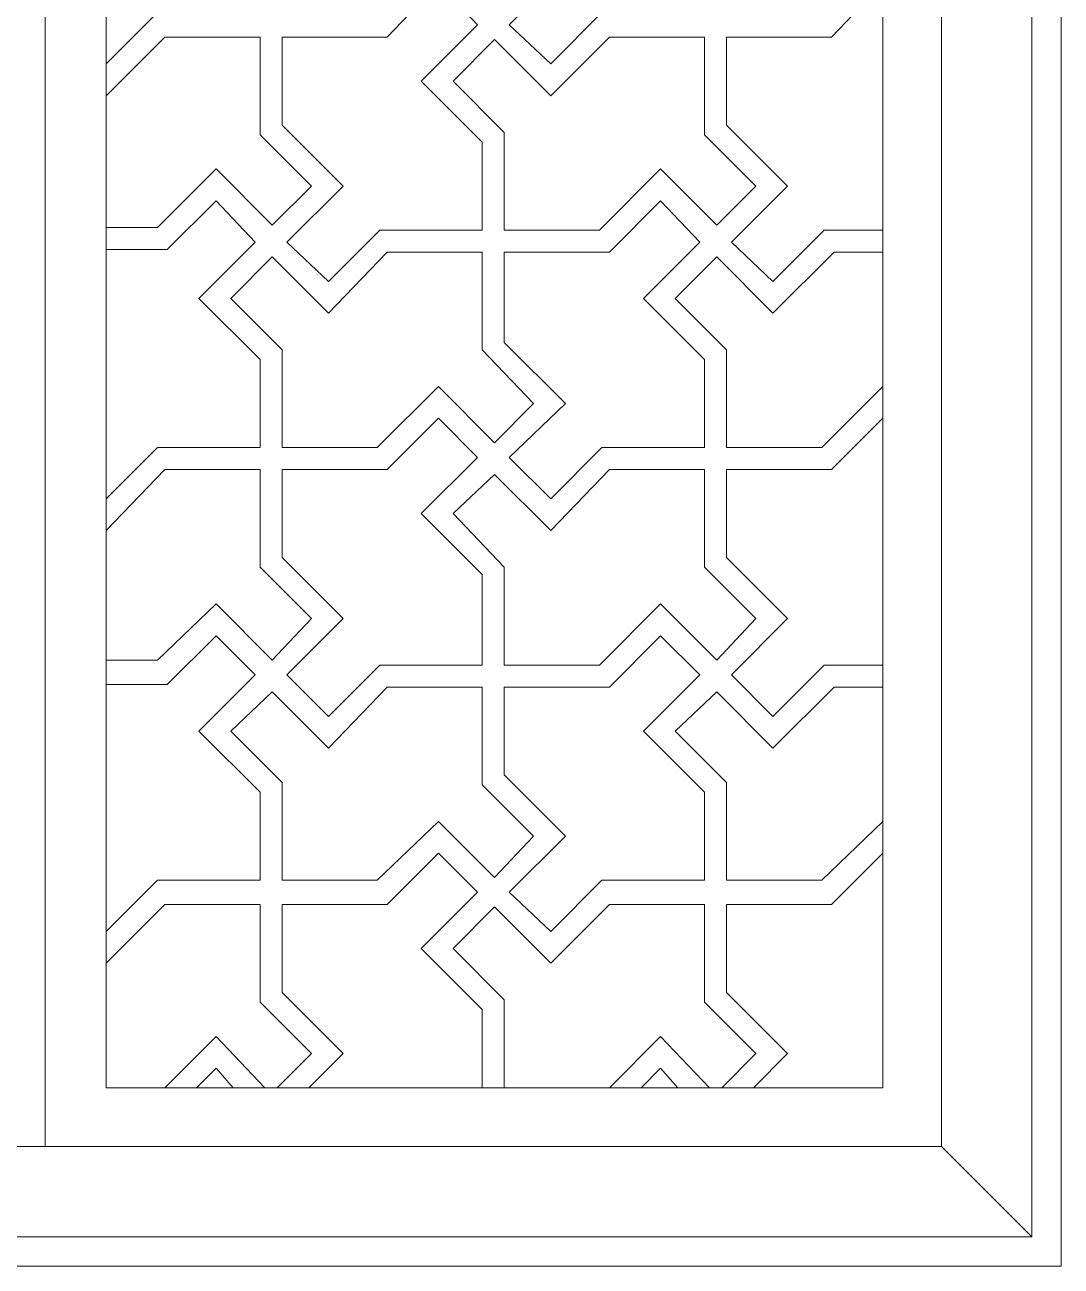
# Model space of a CAD drawing. Header units: centimetres. Extents: x -7.3 to 12.2, y -11.6 to 12.2.
# Drawn here: x 2.27 to 12.2, y -11.56 to 0.33 of the extents above; entities that cross this region are included whole.
import ezdxf

# ---------------------------------------------------------------- set-up
doc = ezdxf.new("R2010")
doc.units = ezdxf.units.CM
doc.header["$MEASUREMENT"] = 0
doc.layers.add('layer 1', color=7, linetype='Continuous')

msp = doc.modelspace()

# ---------------------------------------------------------------- linework, layer by layer
at = {"layer": 'layer 1', "color": 250, "lineweight": 0}
for points, knots in [([(-7.27422, 12.21956), (-7.27422, 12.21956), (12.20166, 12.21956), (12.20166, 12.21956), (12.20166, 12.21956), (12.20166, 12.21956), (12.20166, -11.56361), (12.20166, -11.56361), (12.20166, -11.56361), (12.20166, -11.56361), (-7.27422, -11.56361), (-7.27422, -11.56361), (-7.27422, -11.56361), (-7.27422, -11.56361), (-7.27422, 12.21956), (-7.27422, 12.21956)], [0, 0, 0, 0, 0.25, 0.25, 0.25, 0.25, 0.5, 0.5, 0.5, 0.5, 0.75, 0.75, 0.75, 0.75, 1, 1, 1, 1]), ([(-6.99327, 11.9386), (-6.99327, 11.9386), (11.92071, 11.9386), (11.92071, 11.9386), (11.92071, 11.9386), (11.92071, 11.9386), (11.92071, -11.28266), (11.92071, -11.28266), (11.92071, -11.28266), (11.92071, -11.28266), (-6.99327, -11.28266), (-6.99327, -11.28266), (-6.99327, -11.28266), (-6.99327, -11.28266), (-6.99327, 11.9386), (-6.99327, 11.9386)], [0, 0, 0, 0, 0.25, 0.25, 0.25, 0.25, 0.5, 0.5, 0.5, 0.5, 0.75, 0.75, 0.75, 0.75, 1, 1, 1, 1]), ([(-6.12724, 11.07257), (-6.12724, 11.07257), (11.05468, 11.07257), (11.05468, 11.07257), (11.05468, 11.07257), (11.05468, 11.07257), (11.05468, -10.41663), (11.05468, -10.41663), (11.05468, -10.41663), (11.05468, -10.41663), (-6.12724, -10.41663), (-6.12724, -10.41663), (-6.12724, -10.41663), (-6.12724, -10.41663), (-6.12724, 11.07257), (-6.12724, 11.07257)], [0, 0, 0, 0, 0.25, 0.25, 0.25, 0.25, 0.5, 0.5, 0.5, 0.5, 0.75, 0.75, 0.75, 0.75, 1, 1, 1, 1]), ([(3.04894, -9.85472), (3.04894, -9.85472), (3.04894, 10.51066), (3.04894, 10.51066), (3.04894, 10.51066), (3.04894, 10.51066), (10.49307, 10.51066), (10.49307, 10.51066), (10.49307, 10.51066), (10.49307, 10.51066), (10.49307, -9.85472), (10.49307, -9.85472), (10.49307, -9.85472), (10.49307, -9.85472), (3.04894, -9.85472), (3.04894, -9.85472)], [0, 0, 0, 0, 0.25, 0.25, 0.25, 0.25, 0.5, 0.5, 0.5, 0.5, 0.75, 0.75, 0.75, 0.75, 1, 1, 1, 1]), ([(3.04894, 2.31752), (3.04894, 2.31752), (3.63432, 2.31752), (3.63432, 2.31752), (3.63432, 2.31752), (3.63432, 2.31752), (4.10238, 2.78588), (4.10238, 2.78588), (4.10238, 2.78588), (4.10238, 2.78588), (4.47688, 2.41138), (4.47688, 2.41138), (4.47688, 2.41138), (4.47688, 2.41138), (3.93844, 1.87293), (3.93844, 1.87293), (3.93844, 1.87293), (3.93844, 1.87293), (4.52381, 1.28755), (4.52381, 1.28755), (4.52381, 1.28755), (4.52381, 1.28755), (4.52381, 0.44499), (4.52381, 0.44499), (4.52381, 0.44499), (4.52381, 0.44499), (3.54046, 0.44499), (3.54046, 0.44499), (3.54046, 0.44499), (3.54046, 0.44499), (3.04894, -0.04653), (3.04894, -0.04653)], [0, 0, 0, 0, 0.125, 0.125, 0.125, 0.125, 0.25, 0.25, 0.25, 0.25, 0.375, 0.375, 0.375, 0.375, 0.5, 0.5, 0.5, 0.5, 0.625, 0.625, 0.625, 0.625, 0.75, 0.75, 0.75, 0.75, 0.875, 0.875, 0.875, 0.875, 1, 1, 1, 1]), ([(6.86471, 2.29436), (6.86471, 2.29436), (6.86471, 1.45149), (6.86471, 1.45149), (6.86471, 1.45149), (6.86471, 1.45149), (7.44978, 0.86642), (7.44978, 0.86642), (7.44978, 0.86642), (7.44978, 0.86642), (6.91133, 0.32797), (6.91133, 0.32797), (6.91133, 0.32797), (6.91133, 0.32797), (7.3093, -0.04653), (7.3093, -0.04653), (7.3093, -0.04653), (7.3093, -0.04653), (7.80082, 0.44499), (7.80082, 0.44499), (7.80082, 0.44499), (7.80082, 0.44499), (8.78417, 0.44499), (8.78417, 0.44499), (8.78417, 0.44499), (8.78417, 0.44499), (8.78417, 1.28755), (8.78417, 1.28755), (8.78417, 1.28755), (8.78417, 1.28755), (8.19879, 1.87293), (8.19879, 1.87293), (8.19879, 1.87293), (8.19879, 1.87293), (8.73724, 2.41138), (8.73724, 2.41138), (8.73724, 2.41138), (8.73724, 2.41138), (8.36274, 2.78588), (8.36274, 2.78588), (8.36274, 2.78588), (8.36274, 2.78588), (7.87121, 2.29436), (7.87121, 2.29436), (7.87121, 2.29436), (7.87121, 2.29436), (6.86471, 2.29436), (6.86471, 2.29436)], [0, 0, 0, 0, 0.08333333, 0.08333333, 0.08333333, 0.08333333, 0.16666667, 0.16666667, 0.16666667, 0.16666667, 0.25, 0.25, 0.25, 0.25, 0.33333333, 0.33333333, 0.33333333, 0.33333333, 0.41666667, 0.41666667, 0.41666667, 0.41666667, 0.5, 0.5, 0.5, 0.5, 0.58333333, 0.58333333, 0.58333333, 0.58333333, 0.66666667, 0.66666667, 0.66666667, 0.66666667, 0.75, 0.75, 0.75, 0.75, 0.83333333, 0.83333333, 0.83333333, 0.83333333, 0.91666667, 0.91666667, 0.91666667, 0.91666667, 1, 1, 1, 1]), ([(4.73438, -0.63191), (4.73438, -0.63191), (5.31975, -1.21698), (5.31975, -1.21698), (5.31975, -1.21698), (5.31975, -1.21698), (4.7813, -1.75543), (4.7813, -1.75543), (4.7813, -1.75543), (4.7813, -1.75543), (5.17927, -2.12994), (5.17927, -2.12994), (5.17927, -2.12994), (5.17927, -2.12994), (5.67079, -1.63842), (5.67079, -1.63842), (5.67079, -1.63842), (5.67079, -1.63842), (6.65384, -1.63842), (6.65384, -1.63842), (6.65384, -1.63842), (6.65384, -1.63842), (6.65384, -0.79555), (6.65384, -0.79555), (6.65384, -0.79555), (6.65384, -0.79555), (6.06877, -0.21048), (6.06877, -0.21048), (6.06877, -0.21048), (6.06877, -0.21048), (6.60721, 0.32797), (6.60721, 0.32797), (6.60721, 0.32797), (6.60721, 0.32797), (6.23271, 0.72594), (6.23271, 0.72594), (6.23271, 0.72594), (6.23271, 0.72594), (5.74088, 0.21096), (5.74088, 0.21096), (5.74088, 0.21096), (5.74088, 0.21096), (4.73438, 0.21096), (4.73438, 0.21096), (4.73438, 0.21096), (4.73438, 0.21096), (4.73438, -0.63191), (4.73438, -0.63191)], [0, 0, 0, 0, 0.08333333, 0.08333333, 0.08333333, 0.08333333, 0.16666667, 0.16666667, 0.16666667, 0.16666667, 0.25, 0.25, 0.25, 0.25, 0.33333333, 0.33333333, 0.33333333, 0.33333333, 0.41666667, 0.41666667, 0.41666667, 0.41666667, 0.5, 0.5, 0.5, 0.5, 0.58333333, 0.58333333, 0.58333333, 0.58333333, 0.66666667, 0.66666667, 0.66666667, 0.66666667, 0.75, 0.75, 0.75, 0.75, 0.83333333, 0.83333333, 0.83333333, 0.83333333, 0.91666667, 0.91666667, 0.91666667, 0.91666667, 1, 1, 1, 1]), ([(10.49307, 0.72594), (10.49307, 0.72594), (10.00124, 0.21096), (10.00124, 0.21096), (10.00124, 0.21096), (10.00124, 0.21096), (8.99474, 0.21096), (8.99474, 0.21096), (8.99474, 0.21096), (8.99474, 0.21096), (8.99474, -0.63191), (8.99474, -0.63191), (8.99474, -0.63191), (8.99474, -0.63191), (9.58011, -1.21698), (9.58011, -1.21698), (9.58011, -1.21698), (9.58011, -1.21698), (9.04166, -1.75543), (9.04166, -1.75543), (9.04166, -1.75543), (9.04166, -1.75543), (9.43963, -2.12994), (9.43963, -2.12994), (9.43963, -2.12994), (9.43963, -2.12994), (9.93115, -1.63842), (9.93115, -1.63842), (9.93115, -1.63842), (9.93115, -1.63842), (10.49307, -1.63842), (10.49307, -1.63842)], [0, 0, 0, 0, 0.125, 0.125, 0.125, 0.125, 0.25, 0.25, 0.25, 0.25, 0.375, 0.375, 0.375, 0.375, 0.5, 0.5, 0.5, 0.5, 0.625, 0.625, 0.625, 0.625, 0.75, 0.75, 0.75, 0.75, 0.875, 0.875, 0.875, 0.875, 1, 1, 1, 1]), ([(3.04894, -0.35095), (3.04894, -0.35095), (3.61085, 0.21096), (3.61085, 0.21096), (3.61085, 0.21096), (3.61085, 0.21096), (4.52381, 0.21096), (4.52381, 0.21096), (4.52381, 0.21096), (4.52381, 0.21096), (4.52381, -0.72546), (4.52381, -0.72546), (4.52381, -0.72546), (4.52381, -0.72546), (5.01533, -1.21698), (5.01533, -1.21698), (5.01533, -1.21698), (5.01533, -1.21698), (4.64082, -1.59149), (4.64082, -1.59149), (4.64082, -1.59149), (4.64082, -1.59149), (4.10238, -1.05304), (4.10238, -1.05304), (4.10238, -1.05304), (4.10238, -1.05304), (3.54046, -1.61495), (3.54046, -1.61495), (3.54046, -1.61495), (3.54046, -1.61495), (3.04894, -1.61495), (3.04894, -1.61495)], [0, 0, 0, 0, 0.125, 0.125, 0.125, 0.125, 0.25, 0.25, 0.25, 0.25, 0.375, 0.375, 0.375, 0.375, 0.5, 0.5, 0.5, 0.5, 0.625, 0.625, 0.625, 0.625, 0.75, 0.75, 0.75, 0.75, 0.875, 0.875, 0.875, 0.875, 1, 1, 1, 1]), ([(8.78417, 0.21096), (8.78417, 0.21096), (7.87121, 0.21096), (7.87121, 0.21096), (7.87121, 0.21096), (7.87121, 0.21096), (7.3093, -0.35095), (7.3093, -0.35095), (7.3093, -0.35095), (7.3093, -0.35095), (6.77085, 0.18749), (6.77085, 0.18749), (6.77085, 0.18749), (6.77085, 0.18749), (6.37288, -0.21048), (6.37288, -0.21048), (6.37288, -0.21048), (6.37288, -0.21048), (6.86471, -0.702), (6.86471, -0.702), (6.86471, -0.702), (6.86471, -0.702), (6.86471, -1.63842), (6.86471, -1.63842), (6.86471, -1.63842), (6.86471, -1.63842), (7.77766, -1.63842), (7.77766, -1.63842), (7.77766, -1.63842), (7.77766, -1.63842), (8.36274, -1.05304), (8.36274, -1.05304), (8.36274, -1.05304), (8.36274, -1.05304), (8.90118, -1.59149), (8.90118, -1.59149), (8.90118, -1.59149), (8.90118, -1.59149), (9.27569, -1.21698), (9.27569, -1.21698), (9.27569, -1.21698), (9.27569, -1.21698), (8.78417, -0.72546), (8.78417, -0.72546), (8.78417, -0.72546), (8.78417, -0.72546), (8.78417, 0.21096), (8.78417, 0.21096)], [0, 0, 0, 0, 0.08333333, 0.08333333, 0.08333333, 0.08333333, 0.16666667, 0.16666667, 0.16666667, 0.16666667, 0.25, 0.25, 0.25, 0.25, 0.33333333, 0.33333333, 0.33333333, 0.33333333, 0.41666667, 0.41666667, 0.41666667, 0.41666667, 0.5, 0.5, 0.5, 0.5, 0.58333333, 0.58333333, 0.58333333, 0.58333333, 0.66666667, 0.66666667, 0.66666667, 0.66666667, 0.75, 0.75, 0.75, 0.75, 0.83333333, 0.83333333, 0.83333333, 0.83333333, 0.91666667, 0.91666667, 0.91666667, 0.91666667, 1, 1, 1, 1]), ([(3.04894, -1.82552), (3.04894, -1.82552), (3.63432, -1.82552), (3.63432, -1.82552), (3.63432, -1.82552), (3.63432, -1.82552), (4.10238, -1.35746), (4.10238, -1.35746), (4.10238, -1.35746), (4.10238, -1.35746), (4.47688, -1.75543), (4.47688, -1.75543), (4.47688, -1.75543), (4.47688, -1.75543), (3.93844, -2.29388), (3.93844, -2.29388), (3.93844, -2.29388), (3.93844, -2.29388), (4.52381, -2.87895), (4.52381, -2.87895), (4.52381, -2.87895), (4.52381, -2.87895), (4.52381, -3.72182), (4.52381, -3.72182), (4.52381, -3.72182), (4.52381, -3.72182), (3.54046, -3.72182), (3.54046, -3.72182), (3.54046, -3.72182), (3.54046, -3.72182), (3.04894, -4.21334), (3.04894, -4.21334)], [0, 0, 0, 0, 0.125, 0.125, 0.125, 0.125, 0.25, 0.25, 0.25, 0.25, 0.375, 0.375, 0.375, 0.375, 0.5, 0.5, 0.5, 0.5, 0.625, 0.625, 0.625, 0.625, 0.75, 0.75, 0.75, 0.75, 0.875, 0.875, 0.875, 0.875, 1, 1, 1, 1]), ([(6.86471, -1.84898), (6.86471, -1.84898), (6.86471, -2.71531), (6.86471, -2.71531), (6.86471, -2.71531), (6.86471, -2.71531), (7.44978, -3.30039), (7.44978, -3.30039), (7.44978, -3.30039), (7.44978, -3.30039), (6.91133, -3.81537), (6.91133, -3.81537), (6.91133, -3.81537), (6.91133, -3.81537), (7.3093, -4.21334), (7.3093, -4.21334), (7.3093, -4.21334), (7.3093, -4.21334), (7.80082, -3.72182), (7.80082, -3.72182), (7.80082, -3.72182), (7.80082, -3.72182), (8.78417, -3.72182), (8.78417, -3.72182), (8.78417, -3.72182), (8.78417, -3.72182), (8.78417, -2.87895), (8.78417, -2.87895), (8.78417, -2.87895), (8.78417, -2.87895), (8.19879, -2.29388), (8.19879, -2.29388), (8.19879, -2.29388), (8.19879, -2.29388), (8.73724, -1.75543), (8.73724, -1.75543), (8.73724, -1.75543), (8.73724, -1.75543), (8.36274, -1.35746), (8.36274, -1.35746), (8.36274, -1.35746), (8.36274, -1.35746), (7.87121, -1.84898), (7.87121, -1.84898), (7.87121, -1.84898), (7.87121, -1.84898), (6.86471, -1.84898), (6.86471, -1.84898)], [0, 0, 0, 0, 0.08333333, 0.08333333, 0.08333333, 0.08333333, 0.16666667, 0.16666667, 0.16666667, 0.16666667, 0.25, 0.25, 0.25, 0.25, 0.33333333, 0.33333333, 0.33333333, 0.33333333, 0.41666667, 0.41666667, 0.41666667, 0.41666667, 0.5, 0.5, 0.5, 0.5, 0.58333333, 0.58333333, 0.58333333, 0.58333333, 0.66666667, 0.66666667, 0.66666667, 0.66666667, 0.75, 0.75, 0.75, 0.75, 0.83333333, 0.83333333, 0.83333333, 0.83333333, 0.91666667, 0.91666667, 0.91666667, 0.91666667, 1, 1, 1, 1]), ([(5.17927, -2.43436), (5.17927, -2.43436), (4.64082, -1.89591), (4.64082, -1.89591), (4.64082, -1.89591), (4.64082, -1.89591), (4.24285, -2.29388), (4.24285, -2.29388), (4.24285, -2.29388), (4.24285, -2.29388), (4.73438, -2.7854), (4.73438, -2.7854), (4.73438, -2.7854), (4.73438, -2.7854), (4.73438, -3.72182), (4.73438, -3.72182), (4.73438, -3.72182), (4.73438, -3.72182), (5.64733, -3.72182), (5.64733, -3.72182), (5.64733, -3.72182), (5.64733, -3.72182), (6.23271, -3.13645), (6.23271, -3.13645), (6.23271, -3.13645), (6.23271, -3.13645), (6.77085, -3.67489), (6.77085, -3.67489), (6.77085, -3.67489), (6.77085, -3.67489), (7.14536, -3.30039), (7.14536, -3.30039), (7.14536, -3.30039), (7.14536, -3.30039), (6.65384, -2.7854), (6.65384, -2.7854), (6.65384, -2.7854), (6.65384, -2.7854), (6.65384, -1.84898), (6.65384, -1.84898), (6.65384, -1.84898), (6.65384, -1.84898), (5.74088, -1.84898), (5.74088, -1.84898), (5.74088, -1.84898), (5.74088, -1.84898), (5.17927, -2.43436), (5.17927, -2.43436)], [0, 0, 0, 0, 0.08333333, 0.08333333, 0.08333333, 0.08333333, 0.16666667, 0.16666667, 0.16666667, 0.16666667, 0.25, 0.25, 0.25, 0.25, 0.33333333, 0.33333333, 0.33333333, 0.33333333, 0.41666667, 0.41666667, 0.41666667, 0.41666667, 0.5, 0.5, 0.5, 0.5, 0.58333333, 0.58333333, 0.58333333, 0.58333333, 0.66666667, 0.66666667, 0.66666667, 0.66666667, 0.75, 0.75, 0.75, 0.75, 0.83333333, 0.83333333, 0.83333333, 0.83333333, 0.91666667, 0.91666667, 0.91666667, 0.91666667, 1, 1, 1, 1]), ([(10.49307, -1.84898), (10.49307, -1.84898), (10.02471, -1.84898), (10.02471, -1.84898), (10.02471, -1.84898), (10.02471, -1.84898), (9.43963, -2.43436), (9.43963, -2.43436), (9.43963, -2.43436), (9.43963, -2.43436), (8.90118, -1.89591), (8.90118, -1.89591), (8.90118, -1.89591), (8.90118, -1.89591), (8.50321, -2.29388), (8.50321, -2.29388), (8.50321, -2.29388), (8.50321, -2.29388), (8.99474, -2.7854), (8.99474, -2.7854), (8.99474, -2.7854), (8.99474, -2.7854), (8.99474, -3.72182), (8.99474, -3.72182), (8.99474, -3.72182), (8.99474, -3.72182), (9.90769, -3.72182), (9.90769, -3.72182), (9.90769, -3.72182), (9.90769, -3.72182), (10.49307, -3.13645), (10.49307, -3.13645)], [0, 0, 0, 0, 0.125, 0.125, 0.125, 0.125, 0.25, 0.25, 0.25, 0.25, 0.375, 0.375, 0.375, 0.375, 0.5, 0.5, 0.5, 0.5, 0.625, 0.625, 0.625, 0.625, 0.75, 0.75, 0.75, 0.75, 0.875, 0.875, 0.875, 0.875, 1, 1, 1, 1]), ([(4.73438, -4.77525), (4.73438, -4.77525), (5.31975, -5.36033), (5.31975, -5.36033), (5.31975, -5.36033), (5.31975, -5.36033), (4.7813, -5.89878), (4.7813, -5.89878), (4.7813, -5.89878), (4.7813, -5.89878), (5.17927, -6.29675), (5.17927, -6.29675), (5.17927, -6.29675), (5.17927, -6.29675), (5.67079, -5.80522), (5.67079, -5.80522), (5.67079, -5.80522), (5.67079, -5.80522), (6.65384, -5.80522), (6.65384, -5.80522), (6.65384, -5.80522), (6.65384, -5.80522), (6.65384, -4.93889), (6.65384, -4.93889), (6.65384, -4.93889), (6.65384, -4.93889), (6.06877, -4.35382), (6.06877, -4.35382), (6.06877, -4.35382), (6.06877, -4.35382), (6.60721, -3.81537), (6.60721, -3.81537), (6.60721, -3.81537), (6.60721, -3.81537), (6.23271, -3.44086), (6.23271, -3.44086), (6.23271, -3.44086), (6.23271, -3.44086), (5.74088, -3.93239), (5.74088, -3.93239), (5.74088, -3.93239), (5.74088, -3.93239), (4.73438, -3.93239), (4.73438, -3.93239), (4.73438, -3.93239), (4.73438, -3.93239), (4.73438, -4.77525), (4.73438, -4.77525)], [0, 0, 0, 0, 0.08333333, 0.08333333, 0.08333333, 0.08333333, 0.16666667, 0.16666667, 0.16666667, 0.16666667, 0.25, 0.25, 0.25, 0.25, 0.33333333, 0.33333333, 0.33333333, 0.33333333, 0.41666667, 0.41666667, 0.41666667, 0.41666667, 0.5, 0.5, 0.5, 0.5, 0.58333333, 0.58333333, 0.58333333, 0.58333333, 0.66666667, 0.66666667, 0.66666667, 0.66666667, 0.75, 0.75, 0.75, 0.75, 0.83333333, 0.83333333, 0.83333333, 0.83333333, 0.91666667, 0.91666667, 0.91666667, 0.91666667, 1, 1, 1, 1]), ([(10.49307, -3.44086), (10.49307, -3.44086), (10.00124, -3.93239), (10.00124, -3.93239), (10.00124, -3.93239), (10.00124, -3.93239), (8.99474, -3.93239), (8.99474, -3.93239), (8.99474, -3.93239), (8.99474, -3.93239), (8.99474, -4.77525), (8.99474, -4.77525), (8.99474, -4.77525), (8.99474, -4.77525), (9.58011, -5.36033), (9.58011, -5.36033), (9.58011, -5.36033), (9.58011, -5.36033), (9.04166, -5.89878), (9.04166, -5.89878), (9.04166, -5.89878), (9.04166, -5.89878), (9.43963, -6.29675), (9.43963, -6.29675), (9.43963, -6.29675), (9.43963, -6.29675), (9.93115, -5.80522), (9.93115, -5.80522), (9.93115, -5.80522), (9.93115, -5.80522), (10.49307, -5.80522), (10.49307, -5.80522)], [0, 0, 0, 0, 0.125, 0.125, 0.125, 0.125, 0.25, 0.25, 0.25, 0.25, 0.375, 0.375, 0.375, 0.375, 0.5, 0.5, 0.5, 0.5, 0.625, 0.625, 0.625, 0.625, 0.75, 0.75, 0.75, 0.75, 0.875, 0.875, 0.875, 0.875, 1, 1, 1, 1]), ([(3.04894, -4.51776), (3.04894, -4.51776), (3.61085, -3.93239), (3.61085, -3.93239), (3.61085, -3.93239), (3.61085, -3.93239), (4.52381, -3.93239), (4.52381, -3.93239), (4.52381, -3.93239), (4.52381, -3.93239), (4.52381, -4.86881), (4.52381, -4.86881), (4.52381, -4.86881), (4.52381, -4.86881), (5.01533, -5.36033), (5.01533, -5.36033), (5.01533, -5.36033), (5.01533, -5.36033), (4.64082, -5.7583), (4.64082, -5.7583), (4.64082, -5.7583), (4.64082, -5.7583), (4.10238, -5.21985), (4.10238, -5.21985), (4.10238, -5.21985), (4.10238, -5.21985), (3.54046, -5.7583), (3.54046, -5.7583), (3.54046, -5.7583), (3.54046, -5.7583), (3.04894, -5.7583), (3.04894, -5.7583)], [0, 0, 0, 0, 0.125, 0.125, 0.125, 0.125, 0.25, 0.25, 0.25, 0.25, 0.375, 0.375, 0.375, 0.375, 0.5, 0.5, 0.5, 0.5, 0.625, 0.625, 0.625, 0.625, 0.75, 0.75, 0.75, 0.75, 0.875, 0.875, 0.875, 0.875, 1, 1, 1, 1]), ([(8.78417, -3.93239), (8.78417, -3.93239), (7.87121, -3.93239), (7.87121, -3.93239), (7.87121, -3.93239), (7.87121, -3.93239), (7.3093, -4.51776), (7.3093, -4.51776), (7.3093, -4.51776), (7.3093, -4.51776), (6.77085, -3.97931), (6.77085, -3.97931), (6.77085, -3.97931), (6.77085, -3.97931), (6.37288, -4.35382), (6.37288, -4.35382), (6.37288, -4.35382), (6.37288, -4.35382), (6.86471, -4.86881), (6.86471, -4.86881), (6.86471, -4.86881), (6.86471, -4.86881), (6.86471, -5.80522), (6.86471, -5.80522), (6.86471, -5.80522), (6.86471, -5.80522), (7.77766, -5.80522), (7.77766, -5.80522), (7.77766, -5.80522), (7.77766, -5.80522), (8.36274, -5.21985), (8.36274, -5.21985), (8.36274, -5.21985), (8.36274, -5.21985), (8.90118, -5.7583), (8.90118, -5.7583), (8.90118, -5.7583), (8.90118, -5.7583), (9.27569, -5.36033), (9.27569, -5.36033), (9.27569, -5.36033), (9.27569, -5.36033), (8.78417, -4.86881), (8.78417, -4.86881), (8.78417, -4.86881), (8.78417, -4.86881), (8.78417, -3.93239), (8.78417, -3.93239)], [0, 0, 0, 0, 0.08333333, 0.08333333, 0.08333333, 0.08333333, 0.16666667, 0.16666667, 0.16666667, 0.16666667, 0.25, 0.25, 0.25, 0.25, 0.33333333, 0.33333333, 0.33333333, 0.33333333, 0.41666667, 0.41666667, 0.41666667, 0.41666667, 0.5, 0.5, 0.5, 0.5, 0.58333333, 0.58333333, 0.58333333, 0.58333333, 0.66666667, 0.66666667, 0.66666667, 0.66666667, 0.75, 0.75, 0.75, 0.75, 0.83333333, 0.83333333, 0.83333333, 0.83333333, 0.91666667, 0.91666667, 0.91666667, 0.91666667, 1, 1, 1, 1]), ([(3.04894, -5.99233), (3.04894, -5.99233), (3.63432, -5.99233), (3.63432, -5.99233), (3.63432, -5.99233), (3.63432, -5.99233), (4.10238, -5.52427), (4.10238, -5.52427), (4.10238, -5.52427), (4.10238, -5.52427), (4.47688, -5.89878), (4.47688, -5.89878), (4.47688, -5.89878), (4.47688, -5.89878), (3.93844, -6.43722), (3.93844, -6.43722), (3.93844, -6.43722), (3.93844, -6.43722), (4.52381, -7.0223), (4.52381, -7.0223), (4.52381, -7.0223), (4.52381, -7.0223), (4.52381, -7.86516), (4.52381, -7.86516), (4.52381, -7.86516), (4.52381, -7.86516), (3.54046, -7.86516), (3.54046, -7.86516), (3.54046, -7.86516), (3.54046, -7.86516), (3.04894, -8.35669), (3.04894, -8.35669)], [0, 0, 0, 0, 0.125, 0.125, 0.125, 0.125, 0.25, 0.25, 0.25, 0.25, 0.375, 0.375, 0.375, 0.375, 0.5, 0.5, 0.5, 0.5, 0.625, 0.625, 0.625, 0.625, 0.75, 0.75, 0.75, 0.75, 0.875, 0.875, 0.875, 0.875, 1, 1, 1, 1]), ([(6.86471, -6.01579), (6.86471, -6.01579), (6.86471, -6.85836), (6.86471, -6.85836), (6.86471, -6.85836), (6.86471, -6.85836), (7.44978, -7.44373), (7.44978, -7.44373), (7.44978, -7.44373), (7.44978, -7.44373), (6.91133, -7.98218), (6.91133, -7.98218), (6.91133, -7.98218), (6.91133, -7.98218), (7.3093, -8.35669), (7.3093, -8.35669), (7.3093, -8.35669), (7.3093, -8.35669), (7.80082, -7.86516), (7.80082, -7.86516), (7.80082, -7.86516), (7.80082, -7.86516), (8.78417, -7.86516), (8.78417, -7.86516), (8.78417, -7.86516), (8.78417, -7.86516), (8.78417, -7.0223), (8.78417, -7.0223), (8.78417, -7.0223), (8.78417, -7.0223), (8.19879, -6.43722), (8.19879, -6.43722), (8.19879, -6.43722), (8.19879, -6.43722), (8.73724, -5.89878), (8.73724, -5.89878), (8.73724, -5.89878), (8.73724, -5.89878), (8.36274, -5.52427), (8.36274, -5.52427), (8.36274, -5.52427), (8.36274, -5.52427), (7.87121, -6.01579), (7.87121, -6.01579), (7.87121, -6.01579), (7.87121, -6.01579), (6.86471, -6.01579), (6.86471, -6.01579)], [0, 0, 0, 0, 0.08333333, 0.08333333, 0.08333333, 0.08333333, 0.16666667, 0.16666667, 0.16666667, 0.16666667, 0.25, 0.25, 0.25, 0.25, 0.33333333, 0.33333333, 0.33333333, 0.33333333, 0.41666667, 0.41666667, 0.41666667, 0.41666667, 0.5, 0.5, 0.5, 0.5, 0.58333333, 0.58333333, 0.58333333, 0.58333333, 0.66666667, 0.66666667, 0.66666667, 0.66666667, 0.75, 0.75, 0.75, 0.75, 0.83333333, 0.83333333, 0.83333333, 0.83333333, 0.91666667, 0.91666667, 0.91666667, 0.91666667, 1, 1, 1, 1]), ([(5.17927, -6.60086), (5.17927, -6.60086), (4.64082, -6.06272), (4.64082, -6.06272), (4.64082, -6.06272), (4.64082, -6.06272), (4.24285, -6.43722), (4.24285, -6.43722), (4.24285, -6.43722), (4.24285, -6.43722), (4.73438, -6.92875), (4.73438, -6.92875), (4.73438, -6.92875), (4.73438, -6.92875), (4.73438, -7.86516), (4.73438, -7.86516), (4.73438, -7.86516), (4.73438, -7.86516), (5.64733, -7.86516), (5.64733, -7.86516), (5.64733, -7.86516), (5.64733, -7.86516), (6.23271, -7.30325), (6.23271, -7.30325), (6.23271, -7.30325), (6.23271, -7.30325), (6.77085, -7.8417), (6.77085, -7.8417), (6.77085, -7.8417), (6.77085, -7.8417), (7.14536, -7.44373), (7.14536, -7.44373), (7.14536, -7.44373), (7.14536, -7.44373), (6.65384, -6.95221), (6.65384, -6.95221), (6.65384, -6.95221), (6.65384, -6.95221), (6.65384, -6.01579), (6.65384, -6.01579), (6.65384, -6.01579), (6.65384, -6.01579), (5.74088, -6.01579), (5.74088, -6.01579), (5.74088, -6.01579), (5.74088, -6.01579), (5.17927, -6.60086), (5.17927, -6.60086)], [0, 0, 0, 0, 0.08333333, 0.08333333, 0.08333333, 0.08333333, 0.16666667, 0.16666667, 0.16666667, 0.16666667, 0.25, 0.25, 0.25, 0.25, 0.33333333, 0.33333333, 0.33333333, 0.33333333, 0.41666667, 0.41666667, 0.41666667, 0.41666667, 0.5, 0.5, 0.5, 0.5, 0.58333333, 0.58333333, 0.58333333, 0.58333333, 0.66666667, 0.66666667, 0.66666667, 0.66666667, 0.75, 0.75, 0.75, 0.75, 0.83333333, 0.83333333, 0.83333333, 0.83333333, 0.91666667, 0.91666667, 0.91666667, 0.91666667, 1, 1, 1, 1]), ([(10.49307, -6.01579), (10.49307, -6.01579), (10.02471, -6.01579), (10.02471, -6.01579), (10.02471, -6.01579), (10.02471, -6.01579), (9.43963, -6.60086), (9.43963, -6.60086), (9.43963, -6.60086), (9.43963, -6.60086), (8.90118, -6.06272), (8.90118, -6.06272), (8.90118, -6.06272), (8.90118, -6.06272), (8.50321, -6.43722), (8.50321, -6.43722), (8.50321, -6.43722), (8.50321, -6.43722), (8.99474, -6.92875), (8.99474, -6.92875), (8.99474, -6.92875), (8.99474, -6.92875), (8.99474, -7.86516), (8.99474, -7.86516), (8.99474, -7.86516), (8.99474, -7.86516), (9.90769, -7.86516), (9.90769, -7.86516), (9.90769, -7.86516), (9.90769, -7.86516), (10.49307, -7.30325), (10.49307, -7.30325)], [0, 0, 0, 0, 0.125, 0.125, 0.125, 0.125, 0.25, 0.25, 0.25, 0.25, 0.375, 0.375, 0.375, 0.375, 0.5, 0.5, 0.5, 0.5, 0.625, 0.625, 0.625, 0.625, 0.75, 0.75, 0.75, 0.75, 0.875, 0.875, 0.875, 0.875, 1, 1, 1, 1]), ([(6.65384, -9.85472), (6.65384, -9.85472), (6.65384, -9.1057), (6.65384, -9.1057), (6.65384, -9.1057), (6.65384, -9.1057), (6.06877, -8.52063), (6.06877, -8.52063), (6.06877, -8.52063), (6.06877, -8.52063), (6.60721, -7.98218), (6.60721, -7.98218), (6.60721, -7.98218), (6.60721, -7.98218), (6.23271, -7.60767), (6.23271, -7.60767), (6.23271, -7.60767), (6.23271, -7.60767), (5.74088, -8.09919), (5.74088, -8.09919), (5.74088, -8.09919), (5.74088, -8.09919), (4.73438, -8.09919), (4.73438, -8.09919), (4.73438, -8.09919), (4.73438, -8.09919), (4.73438, -8.94176), (4.73438, -8.94176), (4.73438, -8.94176), (4.73438, -8.94176), (5.31975, -9.52713), (5.31975, -9.52713), (5.31975, -9.52713), (5.31975, -9.52713), (4.99187, -9.85472), (4.99187, -9.85472)], [0, 0, 0, 0, 0.11111111, 0.11111111, 0.11111111, 0.11111111, 0.22222222, 0.22222222, 0.22222222, 0.22222222, 0.33333333, 0.33333333, 0.33333333, 0.33333333, 0.44444444, 0.44444444, 0.44444444, 0.44444444, 0.55555556, 0.55555556, 0.55555556, 0.55555556, 0.66666667, 0.66666667, 0.66666667, 0.66666667, 0.77777778, 0.77777778, 0.77777778, 0.77777778, 0.88888889, 0.88888889, 0.88888889, 0.88888889, 1, 1, 1, 1]), ([(10.49307, -7.60767), (10.49307, -7.60767), (10.00124, -8.09919), (10.00124, -8.09919), (10.00124, -8.09919), (10.00124, -8.09919), (8.99474, -8.09919), (8.99474, -8.09919), (8.99474, -8.09919), (8.99474, -8.09919), (8.99474, -8.94176), (8.99474, -8.94176), (8.99474, -8.94176), (8.99474, -8.94176), (9.58011, -9.52713), (9.58011, -9.52713), (9.58011, -9.52713), (9.58011, -9.52713), (9.25223, -9.85472), (9.25223, -9.85472)], [0, 0, 0, 0, 0.2, 0.2, 0.2, 0.2, 0.4, 0.4, 0.4, 0.4, 0.6, 0.6, 0.6, 0.6, 0.8, 0.8, 0.8, 0.8, 1, 1, 1, 1]), ([(3.04894, -8.6608), (3.04894, -8.6608), (3.61085, -8.09919), (3.61085, -8.09919), (3.61085, -8.09919), (3.61085, -8.09919), (4.52381, -8.09919), (4.52381, -8.09919), (4.52381, -8.09919), (4.52381, -8.09919), (4.52381, -9.03561), (4.52381, -9.03561), (4.52381, -9.03561), (4.52381, -9.03561), (5.01533, -9.52713), (5.01533, -9.52713), (5.01533, -9.52713), (5.01533, -9.52713), (4.68775, -9.85472), (4.68775, -9.85472)], [0, 0, 0, 0, 0.2, 0.2, 0.2, 0.2, 0.4, 0.4, 0.4, 0.4, 0.6, 0.6, 0.6, 0.6, 0.8, 0.8, 0.8, 0.8, 1, 1, 1, 1]), ([(8.94811, -9.85472), (8.94811, -9.85472), (9.27569, -9.52713), (9.27569, -9.52713), (9.27569, -9.52713), (9.27569, -9.52713), (8.78417, -9.03561), (8.78417, -9.03561), (8.78417, -9.03561), (8.78417, -9.03561), (8.78417, -8.09919), (8.78417, -8.09919), (8.78417, -8.09919), (8.78417, -8.09919), (7.87121, -8.09919), (7.87121, -8.09919), (7.87121, -8.09919), (7.87121, -8.09919), (7.3093, -8.6608), (7.3093, -8.6608), (7.3093, -8.6608), (7.3093, -8.6608), (6.77085, -8.12266), (6.77085, -8.12266), (6.77085, -8.12266), (6.77085, -8.12266), (6.37288, -8.52063), (6.37288, -8.52063), (6.37288, -8.52063), (6.37288, -8.52063), (6.86471, -9.01215), (6.86471, -9.01215), (6.86471, -9.01215), (6.86471, -9.01215), (6.86471, -9.85472), (6.86471, -9.85472)], [0, 0, 0, 0, 0.11111111, 0.11111111, 0.11111111, 0.11111111, 0.22222222, 0.22222222, 0.22222222, 0.22222222, 0.33333333, 0.33333333, 0.33333333, 0.33333333, 0.44444444, 0.44444444, 0.44444444, 0.44444444, 0.55555556, 0.55555556, 0.55555556, 0.55555556, 0.66666667, 0.66666667, 0.66666667, 0.66666667, 0.77777778, 0.77777778, 0.77777778, 0.77777778, 0.88888889, 0.88888889, 0.88888889, 0.88888889, 1, 1, 1, 1]), ([(4.57044, -9.85472), (4.57044, -9.85472), (4.10238, -9.36319), (4.10238, -9.36319), (4.10238, -9.36319), (4.10238, -9.36319), (3.61085, -9.85472), (3.61085, -9.85472)], [0, 0, 0, 0, 0.5, 0.5, 0.5, 0.5, 1, 1, 1, 1]), ([(7.87121, -9.85472), (7.87121, -9.85472), (8.36274, -9.36319), (8.36274, -9.36319), (8.36274, -9.36319), (8.36274, -9.36319), (8.83079, -9.85472), (8.83079, -9.85472)], [0, 0, 0, 0, 0.5, 0.5, 0.5, 0.5, 1, 1, 1, 1]), ([(3.91527, -9.85472), (3.91527, -9.85472), (4.10238, -9.66761), (4.10238, -9.66761), (4.10238, -9.66761), (4.10238, -9.66761), (4.26632, -9.85472), (4.26632, -9.85472)], [0, 0, 0, 0, 0.5, 0.5, 0.5, 0.5, 1, 1, 1, 1]), ([(8.52668, -9.85472), (8.52668, -9.85472), (8.36274, -9.66761), (8.36274, -9.66761), (8.36274, -9.66761), (8.36274, -9.66761), (8.17563, -9.85472), (8.17563, -9.85472)], [0, 0, 0, 0, 0.5, 0.5, 0.5, 0.5, 1, 1, 1, 1])]:
    msp.add_open_spline(points, degree=3, knots=knots, dxfattribs=at)
for points in [[(2.46387, 11.07257), (2.46387, 11.07257), (2.46387, -10.41663), (2.46387, -10.41663)], [(11.05468, -10.41663), (11.05468, -10.41663), (11.92071, -11.28266), (11.92071, -11.28266)]]:
    msp.add_open_spline(points, degree=3, dxfattribs=at)

doc.saveas('drawing.dxf')
